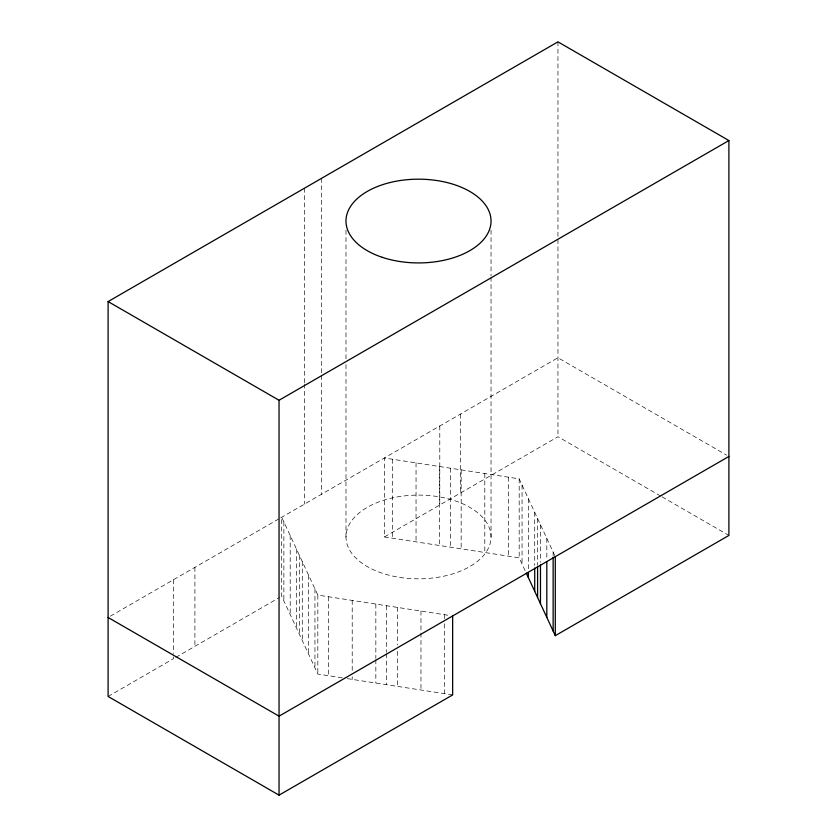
<?xml version="1.0" encoding="UTF-8"?>
<svg xmlns="http://www.w3.org/2000/svg" width="837" height="837" viewBox="0 0 837 837"><rect width="100%" height="100%" fill="white"/><g stroke="black" fill="none" stroke-linecap="round" stroke-linejoin="round"><path stroke-width="0.63" stroke-dasharray="4.18 3.14" d="M110.358 616.178L279.642 518.438M280.772 517.789L557.955 357.755L726.631 455.15M108.099 696.457L173.573 658.656L173.573 654.775M175.812 657.359L279.453 597.524M554.764 555.517L519.181 478.848L384.35 457.985L384.35 536.967L557.955 436.736L660.979 496.215M384.35 536.967L519.181 557.819L525.217 570.844M342.26 677.844L317.83 674.067L281.703 596.226L281.703 517.245L317.83 595.086L450.348 615.593M347.229 678.619L452.65 694.919M662.109 496.864L728.901 535.429M557.955 41.85L557.955 436.736M553.142 552.033L553.142 555.925M546.812 538.39L546.812 559.106M540.472 524.747L540.472 562.297M537.595 518.542L537.595 565.153M534.717 512.338L534.717 565.425M528.388 498.695L528.388 569.903M522.058 485.052L522.058 564.023M519.181 478.848L519.181 557.819M508.436 477.184L508.436 556.155M491.037 230.196L491.037 275.886M491.037 277.183L491.037 536.956A72.526 41.871 0 0 1 382.247 573.219A72.526 41.871 0 0 1 382.247 500.704A72.526 41.871 0 0 1 491.037 536.956M484.801 473.522L484.801 552.504M461.156 469.871L461.156 548.852M460.308 414.137L460.308 493.108M450.411 468.207L450.411 547.189M444.604 614.703L444.604 618.585M444.604 623.764L444.604 693.674M439.791 425.981L439.791 504.962M439.676 466.544L439.676 545.525M420.969 611.041L420.969 631.757M420.969 633.054L420.969 690.023M416.041 462.892L416.041 541.863M397.334 607.39L397.334 644.929M397.334 651.406L397.334 686.361M392.396 459.231L392.396 538.212M386.589 605.726L386.589 652.337M386.589 653.634L386.589 684.708M375.844 604.063L375.844 658.447M375.844 659.734L375.844 683.044M352.21 600.411L352.21 671.619M352.21 676.798L352.21 679.382M345.984 230.196L345.984 359.429M345.984 364.65L345.984 536.956M328.575 596.75L328.575 675.731M321.565 178.323L321.565 374.139M321.565 375.447L321.565 494.238M317.83 595.086L317.83 674.067M314.953 588.892L314.953 667.863M308.623 575.239L308.623 654.22M304.469 188.199L304.469 382.708M304.469 384.005L304.469 504.104M302.283 561.596L302.283 640.567M299.405 555.391L299.405 634.373M296.528 549.187L296.528 628.168M290.198 535.544L290.198 614.525M283.869 521.901L283.869 600.872M194.906 567.36L194.906 646.342M173.573 579.685L173.573 653.477"/><path stroke-width="1.26" d="M452.65 615.948L452.65 694.919L279.045 795.15L108.099 696.457L108.099 301.571L557.955 41.85L728.901 140.543L728.901 535.429L555.297 635.66L526.274 573.125M108.099 301.571L279.045 400.264L728.901 140.543M728.901 456.447L279.045 716.169L108.099 617.476M555.297 556.678L555.297 635.66M553.142 557.212L553.142 631.014M546.812 561.7L546.812 617.371M540.472 564.881L540.472 603.718M537.595 566.45L537.595 597.524M534.717 568.009L534.717 591.32M528.388 572.487L528.388 577.666M279.045 400.264L279.045 795.15M382.247 257.315A72.526 41.871 0 0 0 491.037 221.052A72.526 41.871 0 0 0 382.247 184.789A72.526 41.871 0 0 0 382.247 257.315"/></g></svg>
